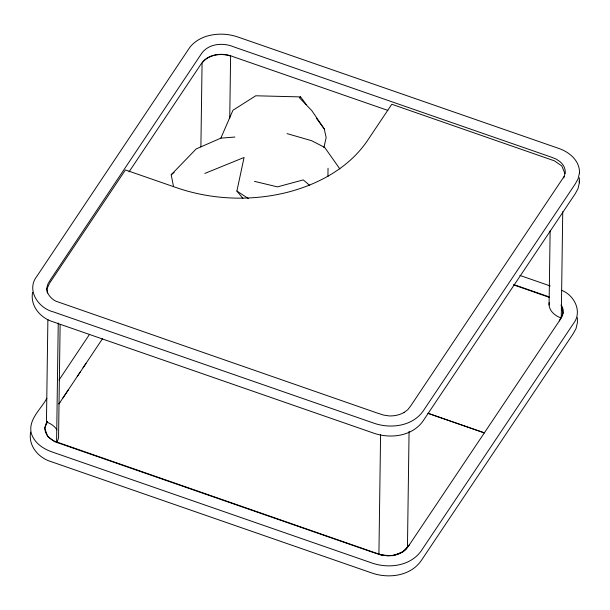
<?xml version="1.0" encoding="UTF-8"?>
<svg xmlns="http://www.w3.org/2000/svg" width="610" height="610" viewBox="0 0 610 610"><rect width="100%" height="100%" fill="white"/><g stroke="black" fill="none" stroke-linecap="round" stroke-linejoin="round"><path stroke-width="0.91" d="M327.936 176.58L328.035 168.23M47.885 319.472L46.451 422.021A21.419 15.303 0.8 0 1 56.928 429.875M58.247 323.003L56.578 442.486A21.419 15.303 0.8 0 0 58.59 434.694L60.131 324.619M200.896 146.865L202.07 63.127A21.411 15.296 0.8 0 1 230.61 56.097L229.741 118.188M380.587 434.64L378.917 554.132A21.411 15.303 0.8 0 0 407.457 547.094L409.074 431.369M549.091 305.046L550.129 230.725M562.74 211.723L561.261 318.031A21.411 15.303 0.8 0 1 549.153 302.659M32.589 292.312C30.02 306.121 40.55 318.161 53.276 321.889L373.137 432.955C389.843 439.032 411.727 436.554 422.783 421.388L575.146 193.888L577.975 188.78L579.363 182.84L579.363 177.815M30.637 432.139C28.068 445.94 38.598 457.98 51.324 461.717L371.185 572.775C387.891 578.852 409.775 576.381 420.831 561.215L573.194 333.708L576.023 328.599L577.411 322.659L577.411 317.635M242.902 198.372L236.893 191.067L244.069 157.471L204.8 173.453M323.91 147.65L326.159 137.547L324.253 128.916L311.824 110.646L299.479 97.821L300.616 96.906L306.243 104.523M563.77 177.968L565.234 172.493A22.166 15.837 0.8 0 0 560.193 161.795L556.213 159.096L550.914 156.999L233.882 46.917C223.016 42.25 207.888 43.508 201.087 54.237L50.447 279.731L47.969 283.848L46.848 287.707A22.173 15.845 0.8 0 0 55.708 301.127L378.04 413.321L383.728 415.105L389.142 415.921A22.166 15.837 0.8 0 0 404.079 412.451M47.473 421.678L44.743 428.136L47.595 436.44L54.992 441.808L372.801 552.317L381.601 555.161L393.122 555.672L403.347 551.631L409.493 544.646M173.53 186.675L171.196 174.773L196.184 148.931L220.843 138.142L232.951 110.25L255.735 95.778L300.616 96.906M49.425 283.635L46.917 288.926L47.359 293.105M559.339 320.898L562.969 313.342L561.2 305.313M564.174 176.351L410.766 405.825L407.808 409.676L404.079 412.451M47.252 421.609L46.017 423.668L44.896 427.526A22.173 15.845 0.8 0 0 53.756 440.954L376.088 553.148L381.776 554.925L387.19 555.74A22.166 15.837 0.8 0 0 402.127 552.279L405.856 549.496L408.814 545.653L559.751 320.281L562.222 316.178L563.282 312.312A22.166 15.837 0.8 0 0 561.124 304.863M129.023 171.883L200.949 64.225C207.751 53.497 222.879 52.231 233.744 56.905L387.899 110.425M46.871 398.223C41.053 409.234 27.991 419.413 31.285 433.283C34.16 442.563 42.654 448.602 51.461 451.728L371.322 562.794C388.029 568.871 409.92 566.393 420.969 551.219L573.331 323.727C582.718 311.992 574.506 295.171 561.612 290.337M59.033 380.015L89.586 334.28M59.094 403.69L102.48 338.741M58.911 403.965L59.871 402.531M62.754 398.216L68.541 389.554M77.256 376.5L80.169 372.138M83.082 367.784L85.995 363.43M49.784 282.88L125.424 169.946L176.702 187.75C206.607 198.052 239.051 200.637 270.283 195.787A162.374 116.014 0.8 0 0 286.075 192.638C317.627 184.761 348.6 168.276 367.273 140.879L391.795 104.257L554.345 160.819L561.772 165.912L564.974 173.575M171.196 174.773L174.147 172.378M220.843 138.142L234.926 137.044M254.5 181.361L277.451 186.874L303.277 179.904L309.727 185.409M287.051 133.605L311.634 140.719L324.688 147.414L339.854 168.917M428.014 413.359L484.348 432.871L428.151 413.313M519.918 275.43L550.22 285.953M513.727 284.58L548.962 296.818M513.91 284.962L549.435 297.428M236.893 191.067L248.522 198.616M316.377 118.249L324.253 128.916M579.164 181.071L579.363 182.84M579.5 172.851L578.112 178.791L575.283 183.9L422.921 411.399C411.872 426.573 389.981 429.043 373.274 422.966L53.413 311.908C38.483 308.256 25.925 290.078 36.882 276.277L188.925 48.678A36.196 25.864 0.8 0 1 206.317 36.31C216.878 33.123 228.3 33.527 238.655 37.271L558.524 148.337C569.191 151.867 579.843 160.682 579.5 172.851"/></g></svg>
